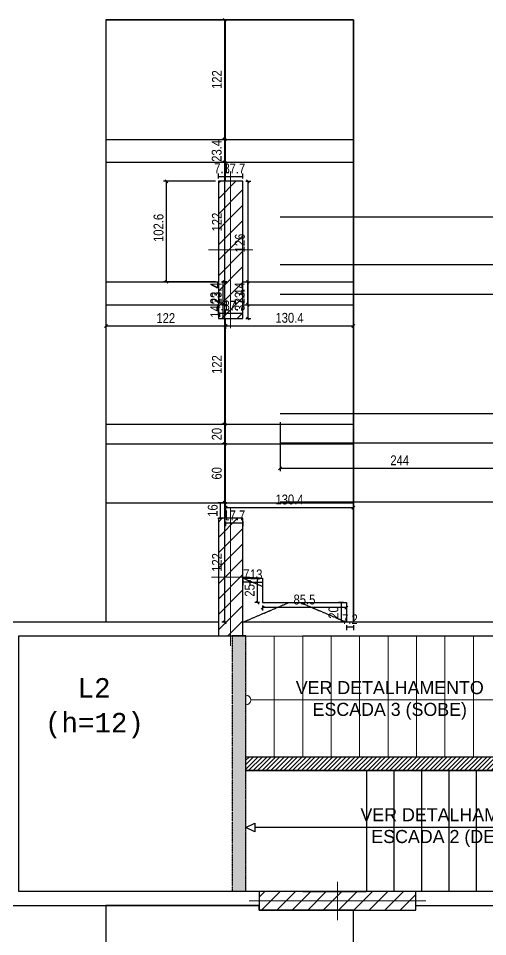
# Model space of a CAD drawing. Extents: x -40810 to 33675, y -2018 to 21213.
# Drawn here: x -18099 to -17621, y 8438 to 9375 of the extents above; entities that cross this region are included whole.
import ezdxf

# ---------------------------------------------------------------- set-up
doc = ezdxf.new("R2010")
doc.units = 0
doc.linetypes.add('DASHDOT2', pattern=[0.5, 0.25, -0.125, 0, -0.125])
doc.linetypes.add('TRAZO_HUECO', pattern=[0.75, 0.5, -0.25])
doc.layers.get('0').update_dxf_attribs({"color": 1, "lineweight": 9})
for name, color, linetype in [('1', 5, 'Continuous'), ('13', 7, 'Continuous'), ('237', 5, 'Continuous'), ('241', 7, 'TRAZO_HUECO'), ('3', 2, 'Continuous'), ('A_htc_alv', 7, 'Continuous'), ('COTA', 241, 'Continuous'), ('cotas', 4, 'Continuous'), ('SARR_2.2x7', 40, 'Continuous')]:
    doc.layers.add(name, color=color, linetype=linetype)
for name, color, linetype, lineweight in [('CONCRETO', 251, 'Continuous', 25), ('ESC_DEGRAU', 2, 'Continuous', 0), ('PILAR_EIXOS', 1, 'Continuous', 0)]:
    doc.layers.add(name, color=color, linetype=linetype, lineweight=lineweight)
doc.styles.add('COTA TECNICA', font='techl___.ttf', dxfattribs={"height": 10})
doc.styles.add('CYPETXT_romans', font='arial.ttf', dxfattribs={"height": 0.2})
doc.styles.add('TQS_LUCIDA_CONSOLE', font='lucon.TTF')
doc.dimstyles.new('PAINEL-NOVA', dxfattribs={"dimtxt": 10, "dimasz": 3, "dimexe": 3, "dimexo": 3, "dimgap": 3, "dimtad": 1, "dimdec": 1, "dimzin": 12, "dimdsep": 46, "dimtxsty": 'COTA TECNICA', "dimblk1": 'OBLIQUE', "dimblk2": 'OBLIQUE', "dimsah": 1, "dimcen": 0.9, "dimclrd": 4, "dimclre": 4, "dimclrt": 240, "dimadec": 1, "dimazin": 3, "dimtfac": 1, "dimtdec": 1, "dimtix": 1, "dimtmove": 0, "dimatfit": 3, "dimfxl": 1, "dimtolj": 1, "dimtzin": 12, "dimarcsym": 0})
pattern_1 = [(45, (33903.912, 13435.237), (-7.857724, 7.857724), [])]

# ---------------------------------------------------------------- blocks, each defined once
blk = doc.blocks.new('ESCADA 2 (DESCE)')
at = {"layer": 'cotas', "linetype": 'Continuous'}
h = blk.add_hatch(dxfattribs=at)
h.set_pattern_fill('ANSI31', color=8, scale=0.02)
h.set_pattern_definition([(45, (2272.60032, 1511.056013), (-0.04490128, 0.04490128), [])])
h.paths.add_polyline_path([(2313.6961, 1482.134), (2316.8861, 1482.134), (2316.8861, 1481.994), (2313.6961, 1481.994)])
at = {"layer": 'cotas', "color": 8, "linetype": 'Continuous'}
for p, q in [((2316.8861, 1482.064), (2316.8861, 1482.134)), ((2314.9261, 1481.994), (2314.9261, 1480.759)), ((2315.2061, 1481.994), (2315.2061, 1480.759)), ((2315.4861, 1481.994), (2315.4861, 1480.759)), ((2315.7661, 1481.994), (2315.7661, 1480.759)), ((2316.0461, 1481.994), (2316.0461, 1480.759)), ((2316.3261, 1481.994), (2316.3261, 1480.759)), ((2316.6061, 1481.994), (2316.6061, 1480.759)), ((2316.8861, 1482.064), (2316.8861, 1480.759)), ((2314.2761, 1480.759), (2314.9261, 1480.759)), ((2316.8861, 1480.759), (2314.9261, 1480.759)), ((2316.8861, 1480.759), (2318.1211, 1480.759))]:
    blk.add_line(p, q, dxfattribs=at)
for points in [[(2313.6961, 1482.134), (2316.8861, 1482.134), (2316.8861, 1481.994), (2313.6961, 1481.994)], [(2313.7861, 1481.3665), (2313.6961, 1481.4115), (2313.7861, 1481.4565), (2313.7861, 1481.3665)]]:
    blk.add_lwpolyline(points, close=True, dxfattribs=at)
for points in [[(2316.8561, 1482.064), (2317.4736, 1482.064), (2317.4886, 1482.0228), (2317.5186, 1482.1052), (2317.5336, 1482.064), (2318.1511, 1482.064)], [(2317.5036, 1482.064), (2317.5036, 1481.4115), (2316.8861, 1481.4115), (2314.9261, 1481.4115), (2314.6011, 1481.4115), (2313.7861, 1481.4115)]]:
    blk.add_lwpolyline(points, dxfattribs=at)
at = {"color": 8, "insert": (2314.5614, 1481.6092), "char_height": 0.133333, "width": 2.524322, "attachment_point": 1, "rotation": 360, "style": 'CYPETXT_romans'}
blk.add_mtext('\\pxqc;{\\W0.975;VER DETALHAMENTO\\PESCADA 2 (DESCE)}', dxfattribs=at)
blk = doc.blocks.new('ESCADA 3 (SOBE)')
at = {"layer": 'ESC_DEGRAU'}
h = blk.add_hatch(dxfattribs=at)
h.set_pattern_fill('ANSI31', color=8, scale=0.02)
h.set_pattern_definition([(45, (2283.11007, 1511.101934), (-0.04490128, 0.04490128), [])])
h.paths.add_polyline_path([(2324.2059, 1482.18), (2327.3959, 1482.18), (2327.3959, 1482.04), (2324.2059, 1482.04)])
at = {"layer": 'cotas', "color": 8, "linetype": 'Continuous'}
blk.add_line((2328.6309, 1483.415), (2327.3959, 1483.415), dxfattribs=at)
blk.add_lwpolyline([(2327.3659, 1482.11), (2327.9834, 1482.11), (2327.9984, 1482.0687), (2328.0284, 1482.1512), (2328.0434, 1482.11), (2328.6609, 1482.11)], dxfattribs=at)
at = {"layer": 'ESC_DEGRAU', "color": 8}
for p, q in [((2324.2059, 1483.415), (2327.3959, 1483.415)), ((2324.4959, 1482.18), (2324.4959, 1483.415)), ((2324.7859, 1482.18), (2324.7859, 1483.415)), ((2325.0759, 1482.18), (2325.0759, 1483.415)), ((2325.3659, 1482.18), (2325.3659, 1483.415)), ((2325.6559, 1482.18), (2325.6559, 1483.415)), ((2325.9459, 1482.18), (2325.9459, 1483.415)), ((2326.2359, 1482.18), (2326.2359, 1483.415)), ((2326.5259, 1482.18), (2326.5259, 1483.415)), ((2326.8159, 1482.18), (2326.8159, 1483.415)), ((2327.1059, 1482.18), (2327.1059, 1483.415)), ((2327.3959, 1482.11), (2327.3959, 1483.415)), ((2327.3959, 1482.11), (2327.3959, 1482.04))]:
    blk.add_line(p, q, dxfattribs=at)
blk.add_lwpolyline([(2324.2559, 1482.7625), (2327.3959, 1482.7625), (2328.0134, 1482.7625), (2328.0134, 1482.11)], dxfattribs=at)
blk.add_lwpolyline([(2324.2059, 1482.18), (2327.3959, 1482.18), (2327.3959, 1482.04), (2324.2059, 1482.04)], close=True, dxfattribs=at)
blk.add_arc((2324.2059, 1482.7625), 0.05, 270, 90, dxfattribs=at)
at = {"layer": 'ESC_DEGRAU', "color": 8, "insert": (2324.4114, 1482.9553), "char_height": 0.133333, "width": 2.524322, "attachment_point": 1, "rotation": 360, "style": 'CYPETXT_romans'}
blk.add_mtext('\\pxqc;{\\W0.975;VER DETALHAMENTO\\PESCADA 3 (SOBE)}', dxfattribs=at)
blk = doc.blocks.new('Eixos do pilar')
at = {"layer": 'PILAR_EIXOS'}
for p, q in [((0, -0.5), (0, 0.5)), ((-0.5, 0), (0.5, 0))]:
    blk.add_line(p, q, dxfattribs=at)
blk = doc.blocks.new('_Oblique')
at = {"color": 0, "linetype": 'ByBlock', "lineweight": -2}
blk.add_line((-0.5, -0.5), (0.5, 0.5), dxfattribs=at)
blk = doc.blocks.new('*D3513')
at = {"layer": 'COTA', "color": 4, "linetype": 'Continuous', "lineweight": -2, "ltscale": 30, "transparency": 16777216}
for p, q in [((-17832.17, 8963.15), (-17832.17, 8913.15)), ((-17588.17, 8963.15), (-17588.17, 8913.15)), ((-17832.17, 8916.15), (-17588.17, 8916.15))]:
    blk.add_line(p, q, dxfattribs=at)
at = {"layer": 'Defpoints', "color": 0, "linetype": 'Continuous', "ltscale": 30, "transparency": 16777216}
for p in [(-17832.17, 8966.15), (-17588.17, 8966.15), (-17588.17, 8916.15)]:
    blk.add_point(p, dxfattribs=at)
at = {"layer": 'COTA', "color": 4, "linetype": 'Continuous', "lineweight": -2, "ltscale": 30, "transparency": 16777216, "xscale": 3, "yscale": 3, "zscale": 3, "rotation": 180}
blk.add_blockref('_Oblique', (-17832.17, 8916.15), dxfattribs=at)
at = {"layer": 'COTA', "color": 4, "linetype": 'Continuous', "lineweight": -2, "ltscale": 30, "transparency": 16777216, "xscale": 3, "yscale": 3, "zscale": 3}
blk.add_blockref('_Oblique', (-17588.17, 8916.15), dxfattribs=at)
at = {"layer": 'COTA', "color": 240, "linetype": 'Continuous', "ltscale": 30, "transparency": 16777216, "insert": (-17710.17, 8924.23), "char_height": 10, "attachment_point": 5, "style": 'COTA TECNICA'}
blk.add_mtext('\\A1;244', dxfattribs=at)
blk = doc.blocks.new('*D3528')
at = {"layer": 'COTA', "color": 4, "linetype": 'Continuous', "lineweight": -2, "ltscale": 30, "transparency": 16777216}
for p, q in [((-18009.77, 9063.35), (-18009.77, 9058.35)), ((-17887.77, 9063.35), (-17887.77, 9058.35)), ((-18009.77, 9061.35), (-17887.77, 9061.35))]:
    blk.add_line(p, q, dxfattribs=at)
at = {"layer": 'Defpoints', "color": 0, "linetype": 'Continuous', "ltscale": 30, "transparency": 16777216}
for p in [(-18009.77, 9066.35), (-17887.77, 9066.35), (-17887.77, 9061.35)]:
    blk.add_point(p, dxfattribs=at)
at = {"layer": 'COTA', "color": 4, "linetype": 'Continuous', "lineweight": -2, "ltscale": 30, "transparency": 16777216, "xscale": 3, "yscale": 3, "zscale": 3, "rotation": 180}
blk.add_blockref('_Oblique', (-18009.77, 9061.35), dxfattribs=at)
at = {"layer": 'COTA', "color": 4, "linetype": 'Continuous', "lineweight": -2, "ltscale": 30, "transparency": 16777216, "xscale": 3, "yscale": 3, "zscale": 3}
blk.add_blockref('_Oblique', (-17887.77, 9061.35), dxfattribs=at)
at = {"layer": 'COTA', "color": 240, "linetype": 'Continuous', "ltscale": 30, "transparency": 16777216, "insert": (-17948.77, 9069.41), "char_height": 10, "attachment_point": 5, "style": 'COTA TECNICA'}
blk.add_mtext('\\A1;122', dxfattribs=at)
blk = doc.blocks.new('*D3529')
at = {"layer": 'COTA', "color": 4, "linetype": 'Continuous', "lineweight": -2, "ltscale": 30, "transparency": 16777216}
for p, q in [((-17887.77, 9063.35), (-17887.77, 9058.35)), ((-17757.37, 9063.35), (-17757.37, 9058.35)), ((-17887.77, 9061.35), (-17757.37, 9061.35))]:
    blk.add_line(p, q, dxfattribs=at)
at = {"layer": 'Defpoints', "color": 0, "linetype": 'Continuous', "ltscale": 30, "transparency": 16777216}
for p in [(-17887.77, 9066.35), (-17757.37, 9066.35), (-17757.37, 9061.35)]:
    blk.add_point(p, dxfattribs=at)
at = {"layer": 'COTA', "color": 4, "linetype": 'Continuous', "lineweight": -2, "ltscale": 30, "transparency": 16777216, "xscale": 3, "yscale": 3, "zscale": 3, "rotation": 180}
blk.add_blockref('_Oblique', (-17887.77, 9061.35), dxfattribs=at)
at = {"layer": 'COTA', "color": 4, "linetype": 'Continuous', "lineweight": -2, "ltscale": 30, "transparency": 16777216, "xscale": 3, "yscale": 3, "zscale": 3}
blk.add_blockref('_Oblique', (-17757.37, 9061.35), dxfattribs=at)
at = {"layer": 'COTA', "color": 240, "linetype": 'Continuous', "ltscale": 30, "transparency": 16777216, "insert": (-17822.57, 9069.57), "char_height": 10, "attachment_point": 5, "style": 'COTA TECNICA'}
blk.add_mtext('\\A1;130.4', dxfattribs=at)
blk = doc.blocks.new('*D3530')
at = {"layer": 'COTA', "color": 4, "linetype": 'Continuous', "lineweight": -2, "ltscale": 30, "transparency": 16777216}
for p, q in [((-17886.57, 8880.95), (-17891.57, 8880.95)), ((-17888.57, 8758.95), (-17888.57, 8880.95)), ((-17886.57, 8758.95), (-17891.57, 8758.95))]:
    blk.add_line(p, q, dxfattribs=at)
at = {"layer": 'Defpoints', "color": 0, "linetype": 'Continuous', "ltscale": 30, "transparency": 16777216}
for p in [(-17888.57, 8880.95), (-17883.57, 8880.95), (-17883.57, 8758.95)]:
    blk.add_point(p, dxfattribs=at)
at = {"layer": 'COTA', "color": 4, "linetype": 'Continuous', "lineweight": -2, "ltscale": 30, "transparency": 16777216, "xscale": 3, "yscale": 3, "zscale": 3}
for p, rotation in [((-17888.57, 8880.95), 90), ((-17888.57, 8758.95), 270)]:
    blk.add_blockref('_Oblique', p, dxfattribs=dict(at, rotation=rotation))
at = {"layer": 'COTA', "color": 240, "linetype": 'Continuous', "ltscale": 30, "transparency": 16777216, "insert": (-17896.63, 8819.95), "char_height": 10, "attachment_point": 5, "rotation": 90, "style": 'COTA TECNICA'}
blk.add_mtext('\\A1;122', dxfattribs=at)
blk = doc.blocks.new('*D3531')
at = {"layer": 'COTA', "color": 4, "linetype": 'Continuous', "lineweight": -2, "ltscale": 30, "transparency": 16777216}
for p, q in [((-17886.57, 8940.95), (-17891.57, 8940.95)), ((-17888.57, 8880.95), (-17888.57, 8940.95)), ((-17886.57, 8880.95), (-17891.57, 8880.95))]:
    blk.add_line(p, q, dxfattribs=at)
at = {"layer": 'Defpoints', "color": 0, "linetype": 'Continuous', "ltscale": 30, "transparency": 16777216}
for p in [(-17888.57, 8940.95), (-17883.57, 8940.95), (-17883.57, 8880.95)]:
    blk.add_point(p, dxfattribs=at)
at = {"layer": 'COTA', "color": 4, "linetype": 'Continuous', "lineweight": -2, "ltscale": 30, "transparency": 16777216, "xscale": 3, "yscale": 3, "zscale": 3}
for p, rotation in [((-17888.57, 8940.95), 90), ((-17888.57, 8880.95), 270)]:
    blk.add_blockref('_Oblique', p, dxfattribs=dict(at, rotation=rotation))
at = {"layer": 'COTA', "color": 240, "linetype": 'Continuous', "ltscale": 30, "transparency": 16777216, "insert": (-17896.67, 8910.95), "char_height": 10, "attachment_point": 5, "rotation": 90, "style": 'COTA TECNICA'}
blk.add_mtext('\\A1;60', dxfattribs=at)
blk = doc.blocks.new('*D3532')
at = {"layer": 'COTA', "color": 4, "linetype": 'Continuous', "lineweight": -2, "ltscale": 30, "transparency": 16777216}
for p, q in [((-17886.57, 8960.95), (-17891.57, 8960.95)), ((-17888.57, 8940.95), (-17888.57, 8960.95)), ((-17886.57, 8940.95), (-17891.57, 8940.95))]:
    blk.add_line(p, q, dxfattribs=at)
at = {"layer": 'Defpoints', "color": 0, "linetype": 'Continuous', "ltscale": 30, "transparency": 16777216}
for p in [(-17888.57, 8960.95), (-17883.57, 8960.95), (-17883.57, 8940.95)]:
    blk.add_point(p, dxfattribs=at)
at = {"layer": 'COTA', "color": 240, "linetype": 'Continuous', "ltscale": 30, "transparency": 16777216, "insert": (-17896.67, 8950.95), "char_height": 10, "attachment_point": 5, "rotation": 90, "style": 'COTA TECNICA'}
blk.add_mtext('\\A1;20', dxfattribs=at)
blk = doc.blocks.new('*D3533')
at = {"layer": 'COTA', "color": 4, "linetype": 'Continuous', "lineweight": -2, "ltscale": 30, "transparency": 16777216}
for p, q in [((-17886.57, 9082.95), (-17891.57, 9082.95)), ((-17888.57, 8960.95), (-17888.57, 9082.95)), ((-17886.57, 8960.95), (-17891.57, 8960.95))]:
    blk.add_line(p, q, dxfattribs=at)
at = {"layer": 'Defpoints', "color": 0, "linetype": 'Continuous', "ltscale": 30, "transparency": 16777216}
for p in [(-17888.57, 9082.95), (-17883.57, 9082.95), (-17883.57, 8960.95)]:
    blk.add_point(p, dxfattribs=at)
at = {"layer": 'COTA', "color": 4, "linetype": 'Continuous', "lineweight": -2, "ltscale": 30, "transparency": 16777216, "xscale": 3, "yscale": 3, "zscale": 3}
for p, rotation in [((-17888.57, 9082.95), 90), ((-17888.57, 8960.95), 270)]:
    blk.add_blockref('_Oblique', p, dxfattribs=dict(at, rotation=rotation))
at = {"layer": 'COTA', "color": 240, "linetype": 'Continuous', "ltscale": 30, "transparency": 16777216, "insert": (-17896.63, 9021.95), "char_height": 10, "attachment_point": 5, "rotation": 90, "style": 'COTA TECNICA'}
blk.add_mtext('\\A1;122', dxfattribs=at)
blk = doc.blocks.new('*D3534')
at = {"layer": 'COTA', "color": 4, "linetype": 'Continuous', "lineweight": -2, "ltscale": 30, "transparency": 16777216}
for p, q in [((-17886.57, 9106.35), (-17891.57, 9106.35)), ((-17888.57, 9082.95), (-17888.57, 9106.35)), ((-17886.57, 9082.95), (-17891.57, 9082.95))]:
    blk.add_line(p, q, dxfattribs=at)
at = {"layer": 'Defpoints', "color": 0, "linetype": 'Continuous', "ltscale": 30, "transparency": 16777216}
for p in [(-17888.57, 9106.35), (-17883.57, 9106.35), (-17883.57, 9082.95)]:
    blk.add_point(p, dxfattribs=at)
at = {"layer": 'COTA', "color": 240, "linetype": 'Continuous', "ltscale": 30, "transparency": 16777216, "insert": (-17896.79, 9094.65), "char_height": 10, "attachment_point": 5, "rotation": 90, "style": 'COTA TECNICA'}
blk.add_mtext('\\A1;23.4', dxfattribs=at)
blk = doc.blocks.new('*D3535')
at = {"layer": 'COTA', "color": 4, "linetype": 'Continuous', "lineweight": -2, "ltscale": 30, "transparency": 16777216}
for p, q in [((-17886.57, 9228.35), (-17891.57, 9228.35)), ((-17888.57, 9106.35), (-17888.57, 9228.35)), ((-17886.57, 9106.35), (-17891.57, 9106.35))]:
    blk.add_line(p, q, dxfattribs=at)
at = {"layer": 'Defpoints', "color": 0, "linetype": 'Continuous', "ltscale": 30, "transparency": 16777216}
for p in [(-17888.57, 9228.35), (-17883.57, 9228.35), (-17883.57, 9106.35)]:
    blk.add_point(p, dxfattribs=at)
at = {"layer": 'COTA', "color": 4, "linetype": 'Continuous', "lineweight": -2, "ltscale": 30, "transparency": 16777216, "xscale": 3, "yscale": 3, "zscale": 3}
for p, rotation in [((-17888.57, 9228.35), 90), ((-17888.57, 9106.35), 270)]:
    blk.add_blockref('_Oblique', p, dxfattribs=dict(at, rotation=rotation))
at = {"layer": 'COTA', "color": 240, "linetype": 'Continuous', "ltscale": 30, "transparency": 16777216, "insert": (-17896.63, 9167.35), "char_height": 10, "attachment_point": 5, "rotation": 90, "style": 'COTA TECNICA'}
blk.add_mtext('\\A1;122', dxfattribs=at)
blk = doc.blocks.new('*D3536')
at = {"layer": 'COTA', "color": 4, "linetype": 'Continuous', "lineweight": -2, "ltscale": 30, "transparency": 16777216}
for p, q in [((-17886.57, 9251.75), (-17891.57, 9251.75)), ((-17888.57, 9228.35), (-17888.57, 9251.75)), ((-17886.57, 9228.35), (-17891.57, 9228.35))]:
    blk.add_line(p, q, dxfattribs=at)
at = {"layer": 'Defpoints', "color": 0, "linetype": 'Continuous', "ltscale": 30, "transparency": 16777216}
for p in [(-17888.57, 9251.75), (-17883.57, 9251.75), (-17883.57, 9228.35)]:
    blk.add_point(p, dxfattribs=at)
at = {"layer": 'COTA', "color": 240, "linetype": 'Continuous', "ltscale": 30, "transparency": 16777216, "insert": (-17896.79, 9240.05), "char_height": 10, "attachment_point": 5, "rotation": 90, "style": 'COTA TECNICA'}
blk.add_mtext('\\A1;23.4', dxfattribs=at)
blk = doc.blocks.new('*D3537')
at = {"layer": 'COTA', "color": 4, "linetype": 'Continuous', "lineweight": -2, "ltscale": 30, "transparency": 16777216}
for p, q in [((-17886.57, 9373.75), (-17891.57, 9373.75)), ((-17888.57, 9251.75), (-17888.57, 9373.75)), ((-17886.57, 9251.75), (-17891.57, 9251.75))]:
    blk.add_line(p, q, dxfattribs=at)
at = {"layer": 'Defpoints', "color": 0, "linetype": 'Continuous', "ltscale": 30, "transparency": 16777216}
for p in [(-17888.57, 9373.75), (-17883.57, 9373.75), (-17883.57, 9251.75)]:
    blk.add_point(p, dxfattribs=at)
at = {"layer": 'COTA', "color": 4, "linetype": 'Continuous', "lineweight": -2, "ltscale": 30, "transparency": 16777216, "xscale": 3, "yscale": 3, "zscale": 3}
for p, rotation in [((-17888.57, 9373.75), 90), ((-17888.57, 9251.75), 270)]:
    blk.add_blockref('_Oblique', p, dxfattribs=dict(at, rotation=rotation))
at = {"layer": 'COTA', "color": 240, "linetype": 'Continuous', "ltscale": 30, "transparency": 16777216, "insert": (-17896.63, 9312.75), "char_height": 10, "attachment_point": 5, "rotation": 90, "style": 'COTA TECNICA'}
blk.add_mtext('\\A1;122', dxfattribs=at)
blk = doc.blocks.new('*D3538')
at = {"layer": 'COTA', "color": 4, "linetype": 'Continuous', "lineweight": -2, "ltscale": 30, "transparency": 16777216}
for p, q in [((-17850.07, 8775.95), (-17850.07, 8770.95)), ((-17764.57, 8773.95), (-17850.07, 8773.95)), ((-17764.57, 8775.95), (-17764.57, 8770.95))]:
    blk.add_line(p, q, dxfattribs=at)
at = {"layer": 'Defpoints', "color": 0, "linetype": 'Continuous', "ltscale": 30, "transparency": 16777216}
for p in [(-17850.07, 8778.95), (-17850.07, 8773.95), (-17764.57, 8778.95)]:
    blk.add_point(p, dxfattribs=at)
at = {"layer": 'COTA', "color": 4, "linetype": 'Continuous', "lineweight": -2, "ltscale": 30, "transparency": 16777216, "xscale": 3, "yscale": 3, "zscale": 3, "rotation": 180}
blk.add_blockref('_Oblique', (-17850.07, 8773.95), dxfattribs=at)
at = {"layer": 'COTA', "color": 4, "linetype": 'Continuous', "lineweight": -2, "ltscale": 30, "transparency": 16777216, "xscale": 3, "yscale": 3, "zscale": 3}
blk.add_blockref('_Oblique', (-17764.57, 8773.95), dxfattribs=at)
at = {"layer": 'COTA', "color": 240, "linetype": 'Continuous', "ltscale": 30, "transparency": 16777216, "insert": (-17807.32, 8782.09), "char_height": 10, "attachment_point": 5, "style": 'COTA TECNICA'}
blk.add_mtext('\\A1;85.5', dxfattribs=at)
blk = doc.blocks.new('*D3539')
at = {"layer": 'COTA', "color": 4, "linetype": 'Continuous', "lineweight": -2, "ltscale": 30, "transparency": 16777216}
for p, q in [((-17853.07, 8803.95), (-17858.07, 8803.95)), ((-17855.07, 8778.95), (-17855.07, 8803.95)), ((-17853.07, 8778.95), (-17858.07, 8778.95))]:
    blk.add_line(p, q, dxfattribs=at)
at = {"layer": 'Defpoints', "color": 0, "linetype": 'Continuous', "ltscale": 30, "transparency": 16777216}
for p in [(-17855.07, 8803.95), (-17850.07, 8803.95), (-17850.07, 8778.95)]:
    blk.add_point(p, dxfattribs=at)
at = {"layer": 'COTA', "color": 4, "linetype": 'Continuous', "lineweight": -2, "ltscale": 30, "transparency": 16777216, "xscale": 3, "yscale": 3, "zscale": 3}
for p, rotation in [((-17855.07, 8803.95), 90), ((-17855.07, 8778.95), 270)]:
    blk.add_blockref('_Oblique', p, dxfattribs=dict(at, rotation=rotation))
at = {"layer": 'COTA', "color": 240, "linetype": 'Continuous', "ltscale": 30, "transparency": 16777216, "insert": (-17863.18, 8791.45), "char_height": 10, "attachment_point": 5, "rotation": 90, "style": 'COTA TECNICA'}
blk.add_mtext('\\A1;25', dxfattribs=at)
blk = doc.blocks.new('*D3540')
at = {"layer": 'COTA', "color": 4, "linetype": 'Continuous', "lineweight": -2, "ltscale": 30, "transparency": 16777216}
for p, q in [((-17863.07, 8802.05), (-17863.07, 8796.55)), ((-17850.07, 8801.05), (-17850.07, 8796.55)), ((-17850.07, 8799.55), (-17863.07, 8799.55))]:
    blk.add_line(p, q, dxfattribs=at)
at = {"layer": 'Defpoints', "color": 0, "linetype": 'Continuous', "ltscale": 30, "transparency": 16777216}
for p in [(-17863.07, 8805.05), (-17850.07, 8804.05), (-17863.07, 8799.55)]:
    blk.add_point(p, dxfattribs=at)
at = {"layer": 'COTA', "color": 240, "linetype": 'Continuous', "ltscale": 30, "transparency": 16777216, "insert": (-17856.57, 8807.77), "char_height": 10, "attachment_point": 5, "style": 'COTA TECNICA'}
blk.add_mtext('\\A1;13', dxfattribs=at)
blk = doc.blocks.new('*D3541')
at = {"layer": 'COTA', "color": 4, "linetype": 'Continuous', "lineweight": -2, "ltscale": 30, "transparency": 16777216}
for p, q in [((-17870.07, 8802.05), (-17870.07, 8796.95)), ((-17863.07, 8799.95), (-17870.07, 8799.95)), ((-17863.07, 8802.05), (-17863.07, 8796.95))]:
    blk.add_line(p, q, dxfattribs=at)
at = {"layer": 'Defpoints', "color": 0, "linetype": 'Continuous', "ltscale": 30, "transparency": 16777216}
for p in [(-17870.07, 8805.05), (-17870.07, 8799.95), (-17863.07, 8805.05)]:
    blk.add_point(p, dxfattribs=at)
at = {"layer": 'COTA', "color": 240, "linetype": 'Continuous', "ltscale": 30, "transparency": 16777216, "insert": (-17866.57, 8808.03), "char_height": 10, "attachment_point": 5, "style": 'COTA TECNICA'}
blk.add_mtext('\\A1;7', dxfattribs=at)
blk = doc.blocks.new('*D3542')
at = {"layer": 'COTA', "color": 4, "linetype": 'Continuous', "lineweight": -2, "ltscale": 30, "transparency": 16777216}
for p, q in [((-17887.77, 8861.95), (-17887.77, 8856.95)), ((-17870.07, 8859.95), (-17887.77, 8859.95)), ((-17870.07, 8861.95), (-17870.07, 8856.95))]:
    blk.add_line(p, q, dxfattribs=at)
at = {"layer": 'Defpoints', "color": 0, "linetype": 'Continuous', "ltscale": 30, "transparency": 16777216}
for p in [(-17887.77, 8864.95), (-17887.77, 8859.95), (-17870.07, 8864.95)]:
    blk.add_point(p, dxfattribs=at)
at = {"layer": 'COTA', "color": 240, "linetype": 'Continuous', "ltscale": 30, "transparency": 16777216, "insert": (-17878.92, 8868.03), "char_height": 10, "attachment_point": 5, "style": 'COTA TECNICA'}
blk.add_mtext('\\A1;17.7', dxfattribs=at)
blk = doc.blocks.new('*D3543')
at = {"layer": 'COTA', "color": 4, "linetype": 'Continuous', "lineweight": -2, "ltscale": 30, "transparency": 16777216}
for p, q in [((-17890.77, 8880.95), (-17895.77, 8880.95)), ((-17892.77, 8864.95), (-17892.77, 8880.95)), ((-17890.77, 8864.95), (-17895.77, 8864.95))]:
    blk.add_line(p, q, dxfattribs=at)
at = {"layer": 'Defpoints', "color": 0, "linetype": 'Continuous', "ltscale": 30, "transparency": 16777216}
for p in [(-17892.77, 8880.95), (-17887.77, 8880.95), (-17887.77, 8864.95)]:
    blk.add_point(p, dxfattribs=at)
at = {"layer": 'COTA', "color": 240, "linetype": 'Continuous', "ltscale": 30, "transparency": 16777216, "insert": (-17900.87, 8872.95), "char_height": 10, "attachment_point": 5, "rotation": 90, "style": 'COTA TECNICA'}
blk.add_mtext('\\A1;16', dxfattribs=at)
blk = doc.blocks.new('*D3544')
at = {"layer": 'COTA', "color": 4, "linetype": 'Continuous', "lineweight": -2, "ltscale": 30, "transparency": 16777216}
for p, q in [((-17887.77, 8877.95), (-17887.77, 8872.95)), ((-17887.77, 8875.95), (-17757.37, 8875.95)), ((-17757.37, 8877.95), (-17757.37, 8872.95))]:
    blk.add_line(p, q, dxfattribs=at)
at = {"layer": 'Defpoints', "color": 0, "linetype": 'Continuous', "ltscale": 30, "transparency": 16777216}
for p in [(-17887.77, 8880.95), (-17757.37, 8880.95), (-17757.37, 8875.95)]:
    blk.add_point(p, dxfattribs=at)
at = {"layer": 'COTA', "color": 4, "linetype": 'Continuous', "lineweight": -2, "ltscale": 30, "transparency": 16777216, "xscale": 3, "yscale": 3, "zscale": 3, "rotation": 180}
blk.add_blockref('_Oblique', (-17887.77, 8875.95), dxfattribs=at)
at = {"layer": 'COTA', "color": 4, "linetype": 'Continuous', "lineweight": -2, "ltscale": 30, "transparency": 16777216, "xscale": 3, "yscale": 3, "zscale": 3}
blk.add_blockref('_Oblique', (-17757.37, 8875.95), dxfattribs=at)
at = {"layer": 'COTA', "color": 240, "linetype": 'Continuous', "ltscale": 30, "transparency": 16777216, "insert": (-17822.57, 8884.17), "char_height": 10, "attachment_point": 5, "style": 'COTA TECNICA'}
blk.add_mtext('\\A1;130.4', dxfattribs=at)
blk = doc.blocks.new('*D3545')
at = {"layer": 'COTA', "color": 4, "linetype": 'Continuous', "lineweight": -2, "ltscale": 30, "transparency": 16777216}
for p, q in [((-17764.57, 8755.95), (-17764.57, 8750.95)), ((-17757.37, 8753.95), (-17764.57, 8753.95)), ((-17757.37, 8755.95), (-17757.37, 8750.95))]:
    blk.add_line(p, q, dxfattribs=at)
at = {"layer": 'Defpoints', "color": 0, "linetype": 'Continuous', "ltscale": 30, "transparency": 16777216}
for p in [(-17764.57, 8758.95), (-17764.57, 8753.95), (-17757.37, 8758.95)]:
    blk.add_point(p, dxfattribs=at)
at = {"layer": 'COTA', "color": 240, "linetype": 'Continuous', "ltscale": 30, "transparency": 16777216, "insert": (-17760.97, 8762.03), "char_height": 10, "attachment_point": 5, "style": 'COTA TECNICA'}
blk.add_mtext('\\A1;7.2', dxfattribs=at)
blk = doc.blocks.new('*D3546')
at = {"layer": 'COTA', "color": 4, "linetype": 'Continuous', "lineweight": -2, "ltscale": 30, "transparency": 16777216}
for p, q in [((-17767.57, 8778.95), (-17772.57, 8778.95)), ((-17769.57, 8758.95), (-17769.57, 8778.95)), ((-17767.57, 8758.95), (-17772.57, 8758.95))]:
    blk.add_line(p, q, dxfattribs=at)
at = {"layer": 'Defpoints', "color": 0, "linetype": 'Continuous', "ltscale": 30, "transparency": 16777216}
for p in [(-17769.57, 8778.95), (-17764.57, 8778.95), (-17764.57, 8758.95)]:
    blk.add_point(p, dxfattribs=at)
at = {"layer": 'COTA', "color": 240, "linetype": 'Continuous', "ltscale": 30, "transparency": 16777216, "insert": (-17777.67, 8768.95), "char_height": 10, "attachment_point": 5, "rotation": 90, "style": 'COTA TECNICA'}
blk.add_mtext('\\A1;20', dxfattribs=at)
blk = doc.blocks.new('*D3547')
at = {"layer": 'COTA', "color": 4, "linetype": 'Continuous', "lineweight": -2, "ltscale": 30, "transparency": 16777216}
for p, q in [((-17892.07, 9082.95), (-17887.07, 9082.95)), ((-17890.07, 9068.95), (-17890.07, 9082.95)), ((-17892.07, 9068.95), (-17887.07, 9068.95))]:
    blk.add_line(p, q, dxfattribs=at)
at = {"layer": 'Defpoints', "color": 0, "linetype": 'Continuous', "ltscale": 30, "transparency": 16777216}
for p in [(-17895.07, 9082.95), (-17890.07, 9082.95), (-17895.07, 9068.95)]:
    blk.add_point(p, dxfattribs=at)
at = {"layer": 'COTA', "color": 240, "linetype": 'Continuous', "ltscale": 30, "transparency": 16777216, "insert": (-17898.14, 9075.95), "char_height": 10, "attachment_point": 5, "rotation": 90, "style": 'COTA TECNICA'}
blk.add_mtext('\\A1;14', dxfattribs=at)
blk = doc.blocks.new('*D3548')
at = {"layer": 'COTA', "color": 4, "linetype": 'Continuous', "lineweight": -2, "ltscale": 30, "transparency": 16777216}
for p, q in [((-17892.07, 9106.35), (-17887.07, 9106.35)), ((-17890.07, 9082.95), (-17890.07, 9106.35)), ((-17892.07, 9082.95), (-17887.07, 9082.95))]:
    blk.add_line(p, q, dxfattribs=at)
at = {"layer": 'Defpoints', "color": 0, "linetype": 'Continuous', "ltscale": 30, "transparency": 16777216}
for p in [(-17895.07, 9106.35), (-17890.07, 9106.35), (-17895.07, 9082.95)]:
    blk.add_point(p, dxfattribs=at)
at = {"layer": 'COTA', "color": 240, "linetype": 'Continuous', "ltscale": 30, "transparency": 16777216, "insert": (-17898.29, 9094.65), "char_height": 10, "attachment_point": 5, "rotation": 90, "style": 'COTA TECNICA'}
blk.add_mtext('\\A1;23.4', dxfattribs=at)
blk = doc.blocks.new('*D3549')
at = {"layer": 'COTA', "color": 4, "linetype": 'Continuous', "lineweight": -2, "ltscale": 30, "transparency": 16777216}
for p, q in [((-17898.07, 9208.95), (-17950.99, 9208.95)), ((-17947.99, 9106.35), (-17947.99, 9208.95)), ((-17898.07, 9106.35), (-17950.99, 9106.35))]:
    blk.add_line(p, q, dxfattribs=at)
at = {"layer": 'Defpoints', "color": 0, "linetype": 'Continuous', "ltscale": 30, "transparency": 16777216}
for p in [(-17947.99, 9208.95), (-17895.07, 9208.95), (-17895.07, 9106.35)]:
    blk.add_point(p, dxfattribs=at)
at = {"layer": 'COTA', "color": 4, "linetype": 'Continuous', "lineweight": -2, "ltscale": 30, "transparency": 16777216, "xscale": 3, "yscale": 3, "zscale": 3}
for p, rotation in [((-17947.99, 9208.95), 90), ((-17947.99, 9106.35), 270)]:
    blk.add_blockref('_Oblique', p, dxfattribs=dict(at, rotation=rotation))
at = {"layer": 'COTA', "color": 240, "linetype": 'Continuous', "ltscale": 30, "transparency": 16777216, "insert": (-17956.09, 9161.42), "char_height": 10, "attachment_point": 5, "rotation": 90, "style": 'COTA TECNICA'}
blk.add_mtext('\\A1;102.6', dxfattribs=at)
blk = doc.blocks.new('*D3550')
at = {"layer": 'COTA', "color": 4, "linetype": 'Continuous', "lineweight": -2, "ltscale": 30, "transparency": 16777216}
for p, q in [((-17895.07, 9211.95), (-17895.07, 9216.95)), ((-17895.07, 9213.95), (-17887.77, 9213.95)), ((-17887.77, 9211.95), (-17887.77, 9216.95))]:
    blk.add_line(p, q, dxfattribs=at)
at = {"layer": 'Defpoints', "color": 0, "linetype": 'Continuous', "ltscale": 30, "transparency": 16777216}
for p in [(-17887.77, 9213.95), (-17895.07, 9208.95), (-17887.77, 9208.95)]:
    blk.add_point(p, dxfattribs=at)
at = {"layer": 'COTA', "color": 240, "linetype": 'Continuous', "ltscale": 30, "transparency": 16777216, "insert": (-17891.42, 9222.17), "char_height": 10, "attachment_point": 5, "style": 'COTA TECNICA'}
blk.add_mtext('\\A1;7.3', dxfattribs=at)
blk = doc.blocks.new('*D3551')
at = {"layer": 'COTA', "color": 4, "linetype": 'Continuous', "lineweight": -2, "ltscale": 30, "transparency": 16777216}
for p, q in [((-17887.77, 9211.95), (-17887.77, 9216.95)), ((-17887.77, 9213.95), (-17870.07, 9213.95)), ((-17870.07, 9211.95), (-17870.07, 9216.95))]:
    blk.add_line(p, q, dxfattribs=at)
at = {"layer": 'Defpoints', "color": 0, "linetype": 'Continuous', "ltscale": 30, "transparency": 16777216}
for p in [(-17870.07, 9213.95), (-17887.77, 9208.95), (-17870.07, 9208.95)]:
    blk.add_point(p, dxfattribs=at)
at = {"layer": 'COTA', "color": 240, "linetype": 'Continuous', "ltscale": 30, "transparency": 16777216, "insert": (-17878.92, 9222.03), "char_height": 10, "attachment_point": 5, "style": 'COTA TECNICA'}
blk.add_mtext('\\A1;17.7', dxfattribs=at)
blk = doc.blocks.new('*D3552')
at = {"layer": 'COTA', "color": 4, "linetype": 'Continuous', "lineweight": -2, "ltscale": 30, "transparency": 16777216}
for p, q in [((-17867.07, 9208.95), (-17862.07, 9208.95)), ((-17865.07, 9208.95), (-17865.07, 9082.95)), ((-17867.07, 9082.95), (-17862.07, 9082.95))]:
    blk.add_line(p, q, dxfattribs=at)
at = {"layer": 'Defpoints', "color": 0, "linetype": 'Continuous', "ltscale": 30, "transparency": 16777216}
for p in [(-17870.07, 9208.95), (-17870.07, 9082.95), (-17865.07, 9082.95)]:
    blk.add_point(p, dxfattribs=at)
at = {"layer": 'COTA', "color": 4, "linetype": 'Continuous', "lineweight": -2, "ltscale": 30, "transparency": 16777216, "xscale": 3, "yscale": 3, "zscale": 3}
for p, rotation in [((-17865.07, 9208.95), 90), ((-17865.07, 9082.95), 270)]:
    blk.add_blockref('_Oblique', p, dxfattribs=dict(at, rotation=rotation))
at = {"layer": 'COTA', "color": 240, "linetype": 'Continuous', "ltscale": 30, "transparency": 16777216, "insert": (-17873.17, 9145.95), "char_height": 10, "attachment_point": 5, "rotation": 90, "style": 'COTA TECNICA'}
blk.add_mtext('\\A1;126', dxfattribs=at)
blk = doc.blocks.new('*D3553')
at = {"layer": 'COTA', "color": 4, "linetype": 'Continuous', "lineweight": -2, "ltscale": 30, "transparency": 16777216}
for p, q in [((-17867.07, 9106.35), (-17862.07, 9106.35)), ((-17865.07, 9082.95), (-17865.07, 9106.35)), ((-17867.07, 9082.95), (-17862.07, 9082.95))]:
    blk.add_line(p, q, dxfattribs=at)
at = {"layer": 'Defpoints', "color": 0, "linetype": 'Continuous', "ltscale": 30, "transparency": 16777216}
for p in [(-17870.07, 9106.35), (-17865.07, 9106.35), (-17870.07, 9082.95)]:
    blk.add_point(p, dxfattribs=at)
at = {"layer": 'COTA', "color": 240, "linetype": 'Continuous', "ltscale": 30, "transparency": 16777216, "insert": (-17873.29, 9094.65), "char_height": 10, "attachment_point": 5, "rotation": 90, "style": 'COTA TECNICA'}
blk.add_mtext('\\A1;23.4', dxfattribs=at)
blk = doc.blocks.new('*D3554')
at = {"layer": 'COTA', "color": 4, "linetype": 'Continuous', "lineweight": -2, "ltscale": 30, "transparency": 16777216}
for p, q in [((-17867.07, 9106.35), (-17862.07, 9106.35)), ((-17865.07, 9106.35), (-17865.07, 9068.95)), ((-17867.07, 9068.95), (-17862.07, 9068.95))]:
    blk.add_line(p, q, dxfattribs=at)
at = {"layer": 'Defpoints', "color": 0, "linetype": 'Continuous', "ltscale": 30, "transparency": 16777216}
for p in [(-17870.07, 9106.35), (-17870.07, 9068.95), (-17865.07, 9068.95)]:
    blk.add_point(p, dxfattribs=at)
at = {"layer": 'COTA', "color": 4, "linetype": 'Continuous', "lineweight": -2, "ltscale": 30, "transparency": 16777216, "xscale": 3, "yscale": 3, "zscale": 3}
for p, rotation in [((-17865.07, 9106.35), 90), ((-17865.07, 9068.95), 270)]:
    blk.add_blockref('_Oblique', p, dxfattribs=dict(at, rotation=rotation))
at = {"layer": 'COTA', "color": 240, "linetype": 'Continuous', "ltscale": 30, "transparency": 16777216, "insert": (-17873.29, 9087.65), "char_height": 10, "attachment_point": 5, "rotation": 90, "style": 'COTA TECNICA'}
blk.add_mtext('\\A1;37.4', dxfattribs=at)
blk = doc.blocks.new('*D3555')
at = {"layer": 'COTA', "color": 4, "linetype": 'Continuous', "lineweight": -2, "ltscale": 30, "transparency": 16777216}
for p, q in [((-17887.77, 9071.95), (-17887.77, 9076.95)), ((-17870.07, 9073.95), (-17887.77, 9073.95)), ((-17870.07, 9071.95), (-17870.07, 9076.95))]:
    blk.add_line(p, q, dxfattribs=at)
at = {"layer": 'Defpoints', "color": 0, "linetype": 'Continuous', "ltscale": 30, "transparency": 16777216}
for p in [(-17887.77, 9073.95), (-17887.77, 9068.95), (-17870.07, 9068.95)]:
    blk.add_point(p, dxfattribs=at)
at = {"layer": 'COTA', "color": 240, "linetype": 'Continuous', "ltscale": 30, "transparency": 16777216, "insert": (-17878.92, 9082.03), "char_height": 10, "attachment_point": 5, "style": 'COTA TECNICA'}
blk.add_mtext('\\A1;17.7', dxfattribs=at)
blk = doc.blocks.new('*D3556')
at = {"layer": 'COTA', "color": 4, "linetype": 'Continuous', "lineweight": -2, "ltscale": 30, "transparency": 16777216}
for p, q in [((-17895.07, 9071.95), (-17895.07, 9076.95)), ((-17887.77, 9073.95), (-17895.07, 9073.95)), ((-17887.77, 9071.95), (-17887.77, 9076.95))]:
    blk.add_line(p, q, dxfattribs=at)
at = {"layer": 'Defpoints', "color": 0, "linetype": 'Continuous', "ltscale": 30, "transparency": 16777216}
for p in [(-17895.07, 9073.95), (-17895.07, 9068.95), (-17887.77, 9068.95)]:
    blk.add_point(p, dxfattribs=at)
at = {"layer": 'COTA', "color": 240, "linetype": 'Continuous', "ltscale": 30, "transparency": 16777216, "insert": (-17891.42, 9082.17), "char_height": 10, "attachment_point": 5, "style": 'COTA TECNICA'}
blk.add_mtext('\\A1;7.3', dxfattribs=at)

msp = doc.modelspace()

# ---------------------------------------------------------------- hatches: boundary and pattern name
at = {"linetype": 'ByBlock'}
h = msp.add_hatch(dxfattribs=at)
h.set_pattern_fill('ANSI31', color=4, scale=3.5)
h.set_pattern_definition(pattern_1)
h.paths.add_polyline_path([(-17895.075, 9069.05), (-17870.075, 9069.05), (-17870.075, 9209.05), (-17895.075, 9209.05)])
h = msp.add_hatch(dxfattribs=at)
h.set_pattern_fill('ANSI31', color=4, scale=3.5)
h.set_pattern_definition(pattern_1)
h.paths.add_polyline_path([(-17895.075, 8745.05), (-17870.075, 8745.05), (-17870.075, 8865.05), (-17895.075, 8865.05)])
h = msp.add_hatch(dxfattribs=at)
h.set_pattern_fill('ANSI31', color=4, scale=3.5)
h.set_pattern_definition(pattern_1)
h.paths.add_polyline_path([(-17853.575, 8465.05), (-17693.575, 8465.05), (-17693.575, 8484.05), (-17853.575, 8484.05)])
at = {"layer": 'A_htc_alv', "linetype": 'ByBlock'}
h = msp.add_hatch(color=60, dxfattribs=at)
h.dxf.hatch_style = 1
h.paths.add_polyline_path([(-17867.075, 8745.05), (-17881.075, 8745.05), (-17881.075, 8484.05), (-17867.075, 8484.05)])

# ---------------------------------------------------------------- linework, layer by layer
at = {"linetype": 'Continuous', "ltscale": 30}
msp.add_lwpolyline([(-18105.575, 8470.05), (-17853.575, 8470.05), (-17853.575, 8484.05), (-17867.075, 8484.05), (-17867.075, 8745.043), (-17870.075, 8745.05), (-17882.575, 8745.05), (-17882.575, 8805.05), (-17863.075, 8805.05), (-17850.075, 8804.05), (-17850.075, 8779.05), (-17764.575, 8779.05), (-17764.575, 8759.05), (-17757.425, 8759.05), (-17757.425, 9373.8), (-18009.775, 9373.8), (-18009.775, 8759.05), (-18011.65, 8759.05), (-18105.575, 8759.05)], dxfattribs=at)
msp.add_lwpolyline([(-17895.075, 9069.05), (-17895.075, 9209.05), (-17870.075, 9209.05), (-17870.075, 9069.05)], close=True, dxfattribs=at)
at = {"layer": '1'}
for points in [[(-18009.775, 9373.8), (-18009.775, 8759.05), (-18011.65, 8759.05)], [(-17755.55, 8759.05), (-17757.425, 8759.05), (-17757.425, 9373.8), (-18009.775, 9373.8)], [(-17895.075, 8759.05), (-18105.575, 8759.05)], [(-17816.075, 8759.05), (-17870.075, 8759.05)], [(-17424.575, 8759.05), (-17816.075, 8759.05)], [(-18098.575, 8745.05), (-17895.075, 8745.05)], [(-18098.575, 8598.05), (-18098.575, 8745.05)], [(-17867.075, 8745.05), (-17881.075, 8745.05)], [(-17870.075, 8745.05), (-17808.876, 8744.914)], [(-17809.075, 8745.05), (-17424.575, 8745.05)], [(-18098.575, 8484.05), (-18098.575, 8598.05)], [(-17853.575, 8484.05), (-18098.575, 8484.05)], [(-17424.575, 8484.05), (-17693.575, 8484.05)], [(-18105.575, 8470.05), (-17853.575, 8470.05)], [(-18011.65, 8470.05), (-18009.775, 8470.05), (-18009.775, 7682.35), (-17757.425, 7682.35)], [(-17757.425, 7682.35), (-17757.425, 8465.05)], [(-17693.575, 8470.05), (-17410.575, 8470.05)]]:
    msp.add_lwpolyline(points, dxfattribs=at)
at = {"layer": '1', "linetype": 'DASHDOT2'}
for points in [[(-17881.075, 8745.05), (-17881.075, 8484.05)], [(-17867.075, 8484.05), (-17867.075, 8745.05)]]:
    msp.add_lwpolyline(points, dxfattribs=at)
at = {"layer": '237'}
for p, q in [((-17870.075, 8804.05), (-17850.075, 8804.05)), ((-17850.075, 8804.05), (-17850.075, 8779.05)), ((-17850.075, 8779.05), (-17764.575, 8779.05)), ((-17764.575, 8779.05), (-17764.575, 8759.05))]:
    msp.add_line(p, q, dxfattribs=at)
at = {"layer": '241'}
for p, q in [((-17870.075, 8804.05), (-17850.075, 8795.519)), ((-17870.075, 8759.05), (-17823.186, 8779.05)), ((-17811.464, 8779.05), (-17764.575, 8759.05))]:
    msp.add_line(p, q, dxfattribs=at)
at = {"layer": '3'}
for points in [[(-17895.075, 9069.05), (-17870.075, 9069.05), (-17870.075, 9209.05), (-17895.075, 9209.05), (-17895.075, 9069.05)], [(-17895.075, 8745.05), (-17870.075, 8745.05), (-17870.075, 8865.05), (-17895.075, 8865.05), (-17895.075, 8745.05)], [(-17853.575, 8465.05), (-17693.575, 8465.05), (-17693.575, 8484.05), (-17853.575, 8484.05), (-17853.575, 8465.05)]]:
    msp.add_lwpolyline(points, dxfattribs=at)
at = {"layer": 'CONCRETO', "linetype": 'Continuous', "ltscale": 30}
for points in [[(-18009.771, 9373.755), (-17757.371, 9373.755)], [(-17887.771, 9208.955), (-17887.771, 9373.755)], [(-17757.371, 9373.755), (-17757.371, 8758.955)], [(-18009.771, 9251.755), (-17757.371, 9251.755)], [(-18009.771, 9228.355), (-17757.371, 9228.355)], [(-17260.071, 9172.255), (-17832.171, 9172.255)], [(-17832.171, 9123.955), (-17260.071, 9123.955)], [(-18009.771, 9106.355), (-17895.071, 9106.355)], [(-17870.071, 9106.355), (-17757.371, 9106.355)], [(-17832.171, 9093.955), (-17260.071, 9093.955)], [(-18009.771, 9082.955), (-17895.071, 9082.955)], [(-17870.071, 9082.955), (-17757.371, 9082.955)], [(-17887.771, 8864.955), (-17887.771, 9068.955)], [(-17832.171, 8971.955), (-17260.071, 8971.955)], [(-18009.771, 8960.955), (-17757.371, 8960.955)], [(-18009.771, 8940.955), (-17757.371, 8940.955)], [(-17832.171, 8941.955), (-17260.071, 8941.955)], [(-18009.771, 8880.955), (-17757.371, 8880.955)], [(-17832.171, 8881.955), (-17260.071, 8881.955)]]:
    msp.add_lwpolyline(points, dxfattribs=at)
at = {"layer": 'SARR_2.2x7', "linetype": 'Continuous', "ltscale": 30}
msp.add_lwpolyline([(-17757.425, 8465.05), (-17853.575, 8465.05), (-17853.575, 8470.05), (-18009.775, 8470.05), (-18009.775, 7682.35), (-17757.425, 7682.35)], close=True, dxfattribs=at)

# ---------------------------------------------------------------- block references
at = {"xscale": 100, "yscale": 100, "zscale": 100}
for name, p in [('ESCADA 3 (SOBE)', (-250287.663, -139596.582)), ('ESCADA 2 (DESCE)', (-249236.688, -139591.719))]:
    msp.add_blockref(name, p, dxfattribs=at)
at = {"layer": 'PILAR_EIXOS', "zscale": 100}
for p, xscale, yscale in [((-17882.575, 9139.05), 45, 160), ((-17882.575, 8805.05), 39, 140)]:
    msp.add_blockref('Eixos do pilar', p, dxfattribs=dict(at, xscale=xscale, yscale=yscale))
at = {"layer": 'PILAR_EIXOS', "xscale": 39, "yscale": 180, "zscale": 100, "rotation": 270}
msp.add_blockref('Eixos do pilar', (-17773.575, 8474.55), dxfattribs=at)

# ---------------------------------------------------------------- texts
at = {"layer": '13', "linetype": 'Continuous', "style": 'TQS_LUCIDA_CONSOLE'}
for s, p in [('L2', (-18038.683, 8682.1)), ('(h=12)', (-18071.979, 8646.59))]:
    msp.add_text(s, height=19.85, dxfattribs=at).set_placement(p)

# ---------------------------------------------------------------- dimensions: what is measured, and where the dimension line sits
at = {"layer": 'COTA', "linetype": 'Continuous', "ltscale": 30}
for base, p1, p2, picture, middle in [((-17888.571, 9373.755), (-17883.571, 9251.755), (-17883.571, 9373.755), '*D3537', (-17896.629, 9312.755)), ((-17888.571, 9251.755), (-17883.571, 9228.355), (-17883.571, 9251.755), '*D3536', (-17896.79, 9240.055)), ((-17888.571, 9228.355), (-17883.571, 9106.355), (-17883.571, 9228.355), '*D3535', (-17896.629, 9167.355)), ((-17865.071, 9082.955), (-17870.071, 9208.955), (-17870.071, 9082.955), '*D3552', (-17873.173, 9145.955)), ((-17890.071, 9106.355), (-17895.071, 9082.955), (-17895.071, 9106.355), '*D3548', (-17898.29, 9094.655)), ((-17888.571, 9106.355), (-17883.571, 9082.955), (-17883.571, 9106.355), '*D3534', (-17896.79, 9094.655)), ((-17865.071, 9106.355), (-17870.071, 9082.955), (-17870.071, 9106.355), '*D3553', (-17873.29, 9094.655)), ((-17865.071, 9068.955), (-17870.071, 9106.355), (-17870.071, 9068.955), '*D3554', (-17873.29, 9087.655)), ((-17890.071, 9082.955), (-17895.071, 9068.955), (-17895.071, 9082.955), '*D3547', (-17898.144, 9075.955)), ((-17888.571, 9082.955), (-17883.571, 8960.955), (-17883.571, 9082.955), '*D3533', (-17896.629, 9021.955)), ((-17888.571, 8960.955), (-17883.571, 8940.955), (-17883.571, 8960.955), '*D3532', (-17896.673, 8950.955)), ((-17888.571, 8940.955), (-17883.571, 8880.955), (-17883.571, 8940.955), '*D3531', (-17896.673, 8910.955)), ((-17892.771, 8880.955), (-17887.771, 8864.955), (-17887.771, 8880.955), '*D3543', (-17900.873, 8872.955)), ((-17888.571, 8880.955), (-17883.571, 8758.955), (-17883.571, 8880.955), '*D3530', (-17896.629, 8819.955)), ((-17855.071, 8803.955), (-17850.071, 8778.955), (-17850.071, 8803.955), '*D3539', (-17863.181, 8791.455)), ((-17769.571, 8778.955), (-17764.571, 8758.955), (-17764.571, 8778.955), '*D3546', (-17777.673, 8768.955))]:
    dim = msp.add_linear_dim(base=base, p1=p1, p2=p2, angle=90, dimstyle='PAINEL-NOVA', dxfattribs=at)
    dim.commit()
    dim.dimension.update_dxf_attribs({"geometry": picture, "text_midpoint": middle})
for base, p1, p2, picture, middle in [((-17887.771, 9213.955), (-17895.075, 9208.955), (-17887.771, 9208.955), '*D3550', (-17891.423, 9222.174)), ((-17870.075, 9213.955), (-17887.771, 9208.955), (-17870.075, 9208.955), '*D3551', (-17878.923, 9222.028)), ((-17895.075, 9073.955), (-17887.771, 9068.955), (-17895.075, 9068.955), '*D3556', (-17891.423, 9082.174)), ((-17887.771, 9073.955), (-17870.075, 9068.955), (-17887.771, 9068.955), '*D3555', (-17878.923, 9082.028)), ((-17887.771, 9061.355), (-18009.771, 9066.355), (-17887.771, 9066.355), '*D3528', (-17948.771, 9069.413)), ((-17757.371, 9061.355), (-17887.771, 9066.355), (-17757.371, 9066.355), '*D3529', (-17822.571, 9069.574)), ((-17588.171, 8916.155), (-17832.171, 8966.155), (-17588.171, 8966.155), '*D3513', (-17710.171, 8924.228)), ((-17757.371, 8875.955), (-17887.771, 8880.955), (-17757.371, 8880.955), '*D3544', (-17822.571, 8884.174)), ((-17887.771, 8859.955), (-17870.075, 8864.955), (-17887.771, 8864.955), '*D3542', (-17878.923, 8868.028)), ((-17870.075, 8799.955), (-17863.075, 8805.05), (-17870.075, 8805.05), '*D3541', (-17866.575, 8808.028)), ((-17863.075, 8799.555), (-17850.075, 8804.05), (-17863.075, 8805.05), '*D3540', (-17856.575, 8807.774)), ((-17850.071, 8773.955), (-17764.571, 8778.955), (-17850.071, 8778.955), '*D3538', (-17807.321, 8782.086)), ((-17764.575, 8753.955), (-17757.371, 8758.955), (-17764.575, 8758.955), '*D3545', (-17760.973, 8762.028))]:
    dim = msp.add_linear_dim(base=base, p1=p1, p2=p2, dimstyle='PAINEL-NOVA', dxfattribs=at)
    dim.commit()
    dim.dimension.update_dxf_attribs({"geometry": picture, "text_midpoint": middle})
dim = msp.add_linear_dim(base=(-17947.993, 9208.955), p1=(-17895.071, 9106.355), p2=(-17895.071, 9208.955), angle=90, dimstyle='PAINEL-NOVA', dxfattribs=at)
dim.commit()
dim.dimension.update_dxf_attribs({"geometry": '*D3549', "text_midpoint": (-17947.993, 9161.419), "dimtype": 160})

doc.saveas('drawing.dxf')
